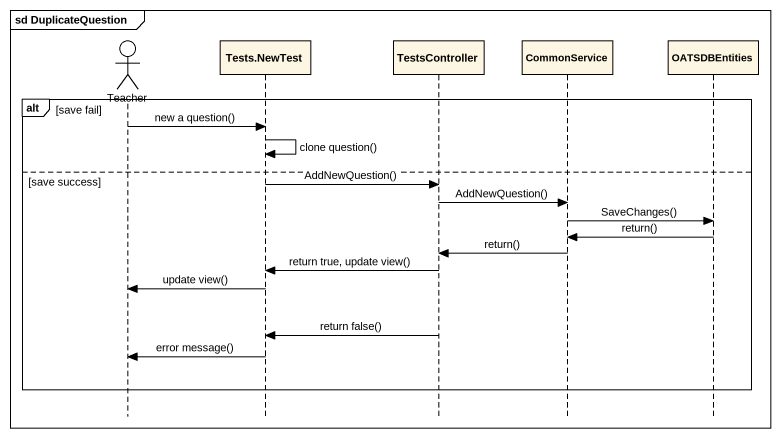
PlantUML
@startuml
mainframe sd DuplicateQuestion
hide footbox
actor Teacher
participant "Tests.NewTest" as Tests_NewTest
participant TestsController
participant CommonService
participant OATSDBEntities

alt save fail
  Teacher -> Tests_NewTest : new a question()
  Tests_NewTest -> Tests_NewTest : clone question()
else save success
  Tests_NewTest -> TestsController : AddNewQuestion()
  TestsController -> CommonService : AddNewQuestion()
  CommonService -> OATSDBEntities : SaveChanges()
  OATSDBEntities -> CommonService : return()
  CommonService -> TestsController : return()
  TestsController -> Tests_NewTest : return true, update view()
  Tests_NewTest -> Teacher : update view()
  TestsController -> Tests_NewTest : return false()
  Tests_NewTest -> Teacher : error message()
end
@enduml
